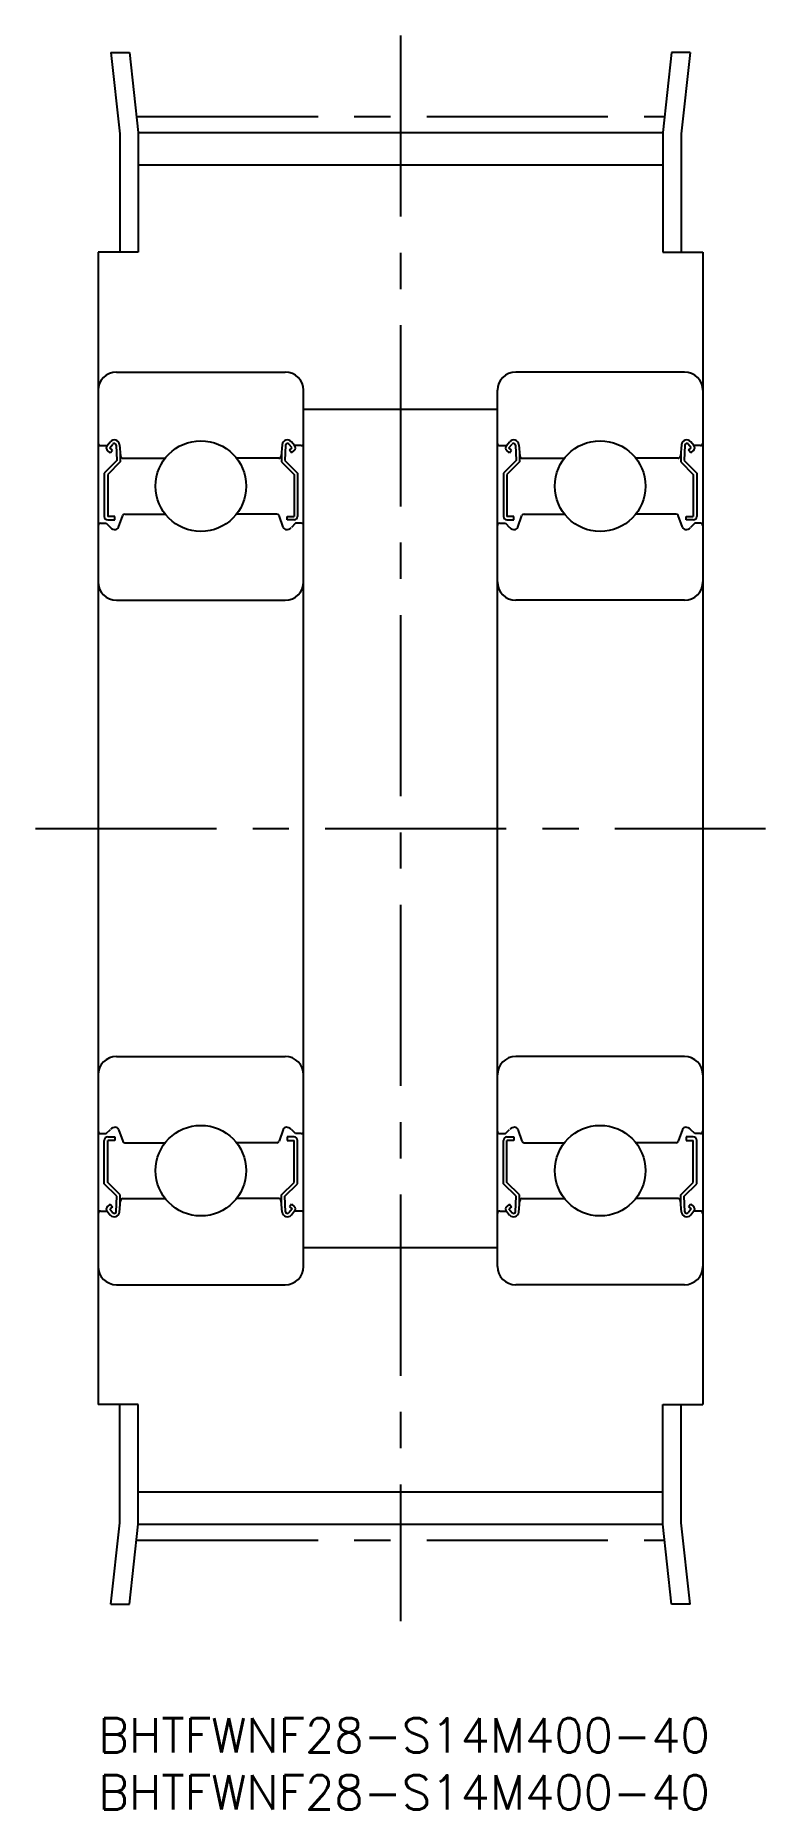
# Model space of a CAD drawing. Extents: x -6 to 58, y -8 to 147.
import ezdxf

# ---------------------------------------------------------------- set-up
doc = ezdxf.new("R2010")
doc.units = 0
doc.header["$LTSCALE"] = 0.5
doc.linetypes.add('CENTER', pattern=[50.8, 31.75, -6.35, 6.35, -6.35])
for name, color, linetype in [('MSM_CENTER', 1, 'CENTER'), ('MSM_CONTINUOUS', 7, 'CONTINUOUS'), ('MSM_PART_NUMBER', 7, 'CONTINUOUS')]:
    doc.layers.add(name, color=color, linetype=linetype)
doc.styles.get("Standard").update_dxf_attribs({"font": 'txt.shx', "height": 3, "bigfont": 'bigfont.shx'})

# ---------------------------------------------------------------- blocks, each defined once
blk = doc.blocks.new('*U2')
at = {"layer": 'MSM_PART_NUMBER'}
blk.add_text('BHTFWNF28-S14M400-40', height=3, dxfattribs=at).set_placement((0, -3))
blk = doc.blocks.new('*U3')
at = {"layer": 'MSM_PART_NUMBER'}
blk.add_text('BHTFWNF28-S14M400-40', height=3, dxfattribs=at).set_placement((0, -8))

msp = doc.modelspace()

# ---------------------------------------------------------------- linework, layer by layer
at = {"layer": 'MSM_CENTER'}
for p, q in [((26.5, 147.5), (26.5, 8.5)), ((3.4, 140.39), (49.6, 140.39)), ((-5.5, 78), (58.5, 78)), ((3.4, 15.61), (49.6, 15.61))]:
    msp.add_line(p, q, dxfattribs=at)
at = {"layer": 'MSM_CONTINUOUS'}
for p, q in [((1.11, 146), (1.9, 138.87)), ((1.11, 146), (2.73, 146)), ((2.73, 146), (3.5, 138.99)), ((50.27, 146), (49.5, 138.99)), ((51.89, 146), (50.27, 146)), ((51.89, 146), (51.1, 138.87)), ((1.9, 138.87), (1.9, 128.5)), ((3.5, 138.99), (49.5, 138.99)), ((3.5, 138.99), (3.5, 128.5)), ((49.5, 138.99), (49.5, 128.5)), ((51.1, 138.87), (51.1, 128.5)), ((3.5, 136.16), (49.5, 136.16)), ((0, 128.5), (0, 27.5)), ((3.5, 128.5), (0, 128.5)), ((49.5, 128.5), (53, 128.5)), ((53, 128.5), (53, 27.5)), ((1.6, 118), (16.4, 118)), ((51.4, 118), (36.6, 118)), ((18, 39.6), (18, 116.4)), ((35, 39.6), (35, 116.4)), ((18, 114.75), (35, 114.75)), ((0.2, 111.55), (0.78, 111.55)), ((0.78, 111.55), (1.06, 111.89)), ((1.05, 110.93), (0.82, 111.13)), ((1.01, 111.36), (1.29, 111.69)), ((1.24, 111.16), (1.01, 111.36)), ((1.05, 110.93), (1.24, 111.16)), ((1.57, 111.6), (1.63, 110.25)), ((1.87, 111.63), (1.96, 110.63)), ((1.93, 110.98), (1.93, 110.13)), ((2.16, 110.45), (5.88, 110.45)), ((15.84, 110.45), (12.12, 110.45)), ((16.13, 111.63), (16.04, 110.63)), ((16.07, 110.98), (16.07, 110.13)), ((16.43, 111.6), (16.37, 110.25)), ((16.99, 111.36), (16.71, 111.69)), ((16.76, 111.16), (16.99, 111.36)), ((16.95, 110.93), (16.76, 111.16)), ((17.22, 111.55), (16.94, 111.89)), ((16.95, 110.93), (17.18, 111.13)), ((17.8, 111.55), (17.22, 111.55)), ((35.2, 111.55), (35.78, 111.55)), ((35.78, 111.55), (36.06, 111.89)), ((36.05, 110.93), (35.82, 111.13)), ((36.01, 111.36), (36.29, 111.69)), ((36.24, 111.16), (36.01, 111.36)), ((36.05, 110.93), (36.24, 111.16)), ((36.57, 111.6), (36.63, 110.25)), ((36.87, 111.63), (36.96, 110.63)), ((36.93, 110.98), (36.93, 110.13)), ((37.16, 110.45), (40.88, 110.45)), ((50.84, 110.45), (47.12, 110.45)), ((51.13, 111.63), (51.04, 110.63)), ((51.07, 110.98), (51.07, 110.13)), ((51.43, 111.6), (51.37, 110.25)), ((51.99, 111.36), (51.71, 111.69)), ((51.76, 111.16), (51.99, 111.36)), ((51.95, 110.93), (51.76, 111.16)), ((52.22, 111.55), (51.94, 111.89)), ((51.95, 110.93), (52.18, 111.13)), ((52.8, 111.55), (52.22, 111.55)), ((1.63, 110.25), (0.53, 109.15)), ((0.53, 109.15), (0.53, 105.35)), ((1.93, 110.13), (0.83, 109.03)), ((0.83, 109.03), (0.83, 105.35)), ((16.07, 110.13), (17.17, 109.03)), ((16.37, 110.25), (17.47, 109.15)), ((17.17, 109.03), (17.17, 105.35)), ((17.47, 109.15), (17.47, 105.35)), ((36.63, 110.25), (35.53, 109.15)), ((35.53, 109.15), (35.53, 105.35)), ((36.93, 110.13), (35.83, 109.03)), ((35.83, 109.03), (35.83, 105.35)), ((51.07, 110.13), (52.17, 109.03)), ((51.37, 110.25), (52.47, 109.15)), ((52.17, 109.03), (52.17, 105.35)), ((52.47, 109.15), (52.47, 105.35)), ((0.2, 104.75), (0.7, 104.75)), ((0.7, 104.75), (1.07, 104.38)), ((1.45, 105.35), (0.83, 105.35)), ((0.83, 105.05), (1.45, 105.05)), ((1.45, 105.05), (1.45, 105.35)), ((1.78, 104.4), (2.15, 105.42)), ((2.34, 105.55), (5.88, 105.55)), ((15.66, 105.55), (12.12, 105.55)), ((16.22, 104.4), (15.85, 105.42)), ((16.55, 105.35), (17.17, 105.35)), ((16.55, 105.05), (16.55, 105.35)), ((17.17, 105.05), (16.55, 105.05)), ((17.3, 104.75), (16.93, 104.38)), ((17.8, 104.75), (17.3, 104.75)), ((35.2, 104.75), (35.7, 104.75)), ((35.7, 104.75), (36.07, 104.38)), ((36.45, 105.35), (35.83, 105.35)), ((35.83, 105.05), (36.45, 105.05)), ((36.45, 105.05), (36.45, 105.35)), ((36.78, 104.4), (37.15, 105.42)), ((37.34, 105.55), (40.88, 105.55)), ((50.66, 105.55), (47.12, 105.55)), ((51.22, 104.4), (50.85, 105.42)), ((51.55, 105.05), (51.55, 105.35)), ((51.55, 105.35), (52.17, 105.35)), ((52.17, 105.05), (51.55, 105.05)), ((52.3, 104.75), (51.93, 104.38)), ((52.8, 104.75), (52.3, 104.75)), ((1.6, 98), (16.4, 98)), ((51.4, 98), (36.6, 98)), ((1.6, 58), (16.4, 58)), ((51.4, 58), (36.6, 58)), ((0.7, 51.25), (1.07, 51.62)), ((1.78, 51.6), (2.15, 50.58)), ((16.22, 51.6), (15.85, 50.58)), ((17.3, 51.25), (16.93, 51.62)), ((35.7, 51.25), (36.07, 51.62)), ((36.78, 51.6), (37.15, 50.58)), ((51.22, 51.6), (50.85, 50.58)), ((52.3, 51.25), (51.93, 51.62)), ((0.2, 51.25), (0.7, 51.25)), ((0.53, 46.85), (0.53, 50.65)), ((0.83, 50.95), (1.45, 50.95)), ((0.83, 46.97), (0.83, 50.65)), ((1.45, 50.65), (0.83, 50.65)), ((1.45, 50.95), (1.45, 50.65)), ((2.34, 50.45), (5.88, 50.45)), ((15.66, 50.45), (12.12, 50.45)), ((16.55, 50.95), (16.55, 50.65)), ((17.17, 50.95), (16.55, 50.95)), ((16.55, 50.65), (17.17, 50.65)), ((17.17, 46.97), (17.17, 50.65)), ((17.8, 51.25), (17.3, 51.25)), ((17.47, 46.85), (17.47, 50.65)), ((35.2, 51.25), (35.7, 51.25)), ((35.53, 46.85), (35.53, 50.65)), ((35.83, 50.95), (36.45, 50.95)), ((35.83, 46.97), (35.83, 50.65)), ((36.45, 50.65), (35.83, 50.65)), ((36.45, 50.95), (36.45, 50.65)), ((37.34, 50.45), (40.88, 50.45)), ((50.66, 50.45), (47.12, 50.45)), ((52.17, 50.95), (51.55, 50.95)), ((51.55, 50.95), (51.55, 50.65)), ((51.55, 50.65), (52.17, 50.65)), ((52.17, 46.97), (52.17, 50.65)), ((52.8, 51.25), (52.3, 51.25)), ((52.47, 46.85), (52.47, 50.65)), ((1.63, 45.75), (0.53, 46.85)), ((1.93, 45.87), (0.83, 46.97)), ((16.07, 45.87), (17.17, 46.97)), ((16.37, 45.75), (17.47, 46.85)), ((36.63, 45.75), (35.53, 46.85)), ((36.93, 45.87), (35.83, 46.97)), ((51.07, 45.87), (52.17, 46.97)), ((51.37, 45.75), (52.47, 46.85)), ((1.57, 44.4), (1.63, 45.75)), ((1.87, 44.37), (1.96, 45.37)), ((1.93, 45.02), (1.93, 45.87)), ((2.16, 45.55), (5.88, 45.55)), ((15.84, 45.55), (12.12, 45.55)), ((16.13, 44.37), (16.04, 45.37)), ((16.07, 45.02), (16.07, 45.87)), ((16.43, 44.4), (16.37, 45.75)), ((36.57, 44.4), (36.63, 45.75)), ((36.87, 44.37), (36.96, 45.37)), ((36.93, 45.02), (36.93, 45.87)), ((37.16, 45.55), (40.88, 45.55)), ((50.84, 45.55), (47.12, 45.55)), ((51.13, 44.37), (51.04, 45.37)), ((51.07, 45.02), (51.07, 45.87)), ((51.43, 44.4), (51.37, 45.75)), ((0.2, 44.45), (0.78, 44.45)), ((0.78, 44.45), (1.06, 44.11)), ((1.05, 45.07), (0.82, 44.87)), ((1.24, 44.84), (1.01, 44.64)), ((1.01, 44.64), (1.29, 44.31)), ((1.05, 45.07), (1.24, 44.84)), ((16.99, 44.64), (16.71, 44.31)), ((16.95, 45.07), (16.76, 44.84)), ((16.76, 44.84), (16.99, 44.64)), ((17.22, 44.45), (16.94, 44.11)), ((16.95, 45.07), (17.18, 44.87)), ((17.8, 44.45), (17.22, 44.45)), ((35.2, 44.45), (35.78, 44.45)), ((35.78, 44.45), (36.06, 44.11)), ((36.05, 45.07), (35.82, 44.87)), ((36.24, 44.84), (36.01, 44.64)), ((36.01, 44.64), (36.29, 44.31)), ((36.05, 45.07), (36.24, 44.84)), ((51.99, 44.64), (51.71, 44.31)), ((51.95, 45.07), (51.76, 44.84)), ((51.76, 44.84), (51.99, 44.64)), ((52.22, 44.45), (51.94, 44.11)), ((51.95, 45.07), (52.18, 44.87)), ((52.8, 44.45), (52.22, 44.45)), ((18, 41.25), (35, 41.25)), ((1.6, 38), (16.4, 38)), ((51.4, 38), (36.6, 38)), ((3.5, 27.5), (0, 27.5)), ((1.9, 17.13), (1.9, 27.5)), ((3.5, 17.01), (3.5, 27.5)), ((49.5, 27.5), (53, 27.5)), ((49.5, 17.01), (49.5, 27.5)), ((51.1, 17.13), (51.1, 27.5)), ((3.5, 19.84), (49.5, 19.84)), ((1.11, 10), (1.9, 17.13)), ((51.89, 10), (51.1, 17.13)), ((2.73, 10), (3.5, 17.01)), ((3.5, 17.01), (49.5, 17.01)), ((50.27, 10), (49.5, 17.01)), ((1.11, 10), (2.73, 10)), ((51.89, 10), (50.27, 10))]:
    msp.add_line(p, q, dxfattribs=at)
for centre in [(9, 108), (44, 108), (9, 48), (44, 48)]:
    msp.add_circle(centre, 3.97, dxfattribs=at)
for centre, radius, start, end in [((1.6, 116.4), 1.6, 90, 180), ((16.4, 116.4), 1.6, 0, 90), ((36.6, 116.4), 1.6, 90, 180), ((51.4, 116.4), 1.6, 0, 90), ((1.41, 111.59), 0.46, 4.9869, 139.9105), ((16.59, 111.59), 0.46, 40.0895, 175.0131), ((36.41, 111.59), 0.46, 4.9869, 139.9105), ((51.59, 111.59), 0.46, 40.0895, 175.0131), ((0.2, 111.75), 0.2, 180, 270), ((1.01, 111.36), 0.3, 139.9105, 229.9992), ((1.41, 111.59), 0.16, 2.3754, 139.9946), ((2.16, 110.65), 0.2, 184.9869, 270), ((15.84, 110.65), 0.2, 270, 355.0131), ((16.59, 111.59), 0.16, 40.0054, 177.6246), ((16.99, 111.36), 0.3, 310.0008, 40.0895), ((17.8, 111.75), 0.2, 270, 0), ((35.2, 111.75), 0.2, 180, 270), ((36.01, 111.36), 0.3, 139.9105, 229.9992), ((36.41, 111.59), 0.16, 2.3754, 139.9946), ((37.16, 110.65), 0.2, 184.9869, 270), ((50.84, 110.65), 0.2, 270, 355.0131), ((51.59, 111.59), 0.16, 40.0054, 177.6246), ((51.99, 111.36), 0.3, 310.0008, 40.0895), ((52.8, 111.75), 0.2, 270, 0), ((0.2, 104.55), 0.2, 90, 180), ((0.83, 105.35), 0.3, 180, 270), ((1.5, 104.8), 0.6, 225.0023, 272.8279), ((1.5, 104.5), 0.3, 265.4914, 340.0304), ((2.34, 105.35), 0.2, 90, 160.0304), ((15.66, 105.35), 0.2, 19.9696, 90), ((16.5, 104.5), 0.3, 199.9696, 274.5086), ((16.5, 104.8), 0.6, 267.1721, 314.9977), ((17.17, 105.35), 0.3, 270, 0), ((17.8, 104.55), 0.2, 0, 90), ((35.2, 104.55), 0.2, 90, 180), ((35.83, 105.35), 0.3, 180, 270), ((36.5, 104.8), 0.6, 225.0023, 272.8279), ((36.5, 104.5), 0.3, 265.4914, 340.0304), ((37.34, 105.35), 0.2, 90, 160.0304), ((50.66, 105.35), 0.2, 19.9696, 90), ((51.5, 104.5), 0.3, 199.9696, 274.5086), ((51.5, 104.8), 0.6, 267.1721, 314.9977), ((52.17, 105.35), 0.3, 270, 0), ((52.8, 104.55), 0.2, 0, 90), ((1.6, 99.6), 1.6, 180, 270), ((16.4, 99.6), 1.6, 270, 0), ((36.6, 99.6), 1.6, 180, 270), ((51.4, 99.6), 1.6, 270, 0), ((1.6, 56.4), 1.6, 90, 180), ((16.4, 56.4), 1.6, 0, 90), ((36.6, 56.4), 1.6, 90, 180), ((51.4, 56.4), 1.6, 0, 90), ((0.2, 51.45), 0.2, 180, 270), ((1.5, 51.2), 0.6, 87.1721, 134.9977), ((1.5, 51.5), 0.3, 19.9696, 94.5086), ((16.5, 51.5), 0.3, 85.4914, 160.0304), ((16.5, 51.2), 0.6, 45.0023, 92.8279), ((17.8, 51.45), 0.2, 270, 0), ((35.2, 51.45), 0.2, 180, 270), ((36.5, 51.2), 0.6, 87.1721, 134.9977), ((36.5, 51.5), 0.3, 19.9696, 94.5086), ((51.5, 51.5), 0.3, 85.4914, 160.0304), ((51.5, 51.2), 0.6, 45.0023, 92.8279), ((52.8, 51.45), 0.2, 270, 0), ((0.83, 50.65), 0.3, 90, 180), ((2.34, 50.65), 0.2, 199.9696, 270), ((15.66, 50.65), 0.2, 270, 340.0304), ((17.17, 50.65), 0.3, 0, 90), ((35.83, 50.65), 0.3, 90, 180), ((37.34, 50.65), 0.2, 199.9696, 270), ((50.66, 50.65), 0.2, 270, 340.0304), ((52.17, 50.65), 0.3, 0, 90), ((2.16, 45.35), 0.2, 90, 175.0131), ((15.84, 45.35), 0.2, 4.9869, 90), ((37.16, 45.35), 0.2, 90, 175.0131), ((50.84, 45.35), 0.2, 4.9869, 90), ((0.2, 44.25), 0.2, 90, 180), ((1.01, 44.64), 0.3, 130.0008, 220.0895), ((1.41, 44.41), 0.46, 220.0895, 355.0131), ((1.41, 44.41), 0.16, 220.0054, 357.6246), ((16.59, 44.41), 0.46, 184.9869, 319.9105), ((16.59, 44.41), 0.16, 182.3754, 319.9946), ((16.99, 44.64), 0.3, 319.9105, 49.9992), ((17.8, 44.25), 0.2, 0, 90), ((35.2, 44.25), 0.2, 90, 180), ((36.01, 44.64), 0.3, 130.0008, 220.0895), ((36.41, 44.41), 0.46, 220.0895, 355.0131), ((36.41, 44.41), 0.16, 220.0054, 357.6246), ((51.59, 44.41), 0.46, 184.9869, 319.9105), ((51.59, 44.41), 0.16, 182.3754, 319.9946), ((51.99, 44.64), 0.3, 319.9105, 49.9992), ((52.8, 44.25), 0.2, 0, 90), ((1.6, 39.6), 1.6, 180, 270), ((16.4, 39.6), 1.6, 270, 0), ((36.6, 39.6), 1.6, 180, 270), ((51.4, 39.6), 1.6, 270, 0)]:
    msp.add_arc(centre, radius, start, end, dxfattribs=at)

# ---------------------------------------------------------------- block references
for name in ['*U2', '*U3']:
    msp.add_blockref(name, (0, 0), dxfattribs=at)

doc.saveas('drawing.dxf')
